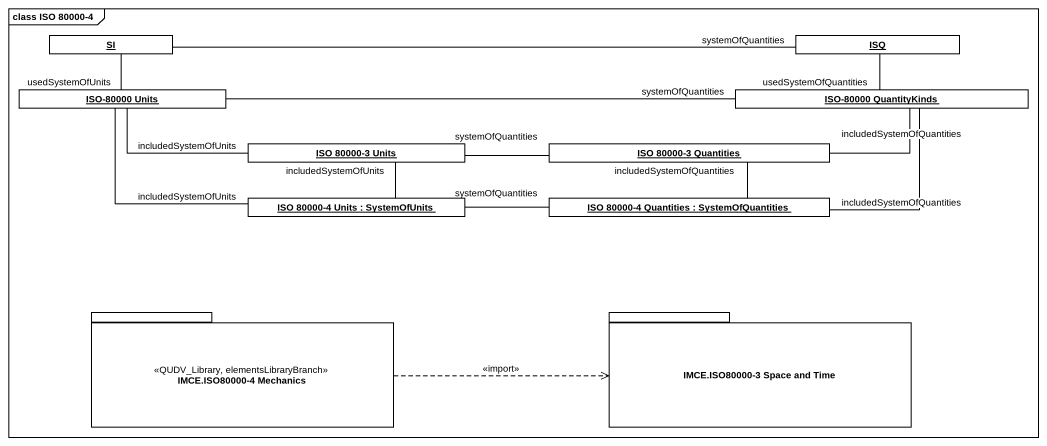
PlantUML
@startuml
mainframe class ISO 80000-4
hide circle
hide empty members
object SI #FFFFFF
object ISQ #FFFFFF
object "ISO-80000 Units" as ISO_80000_Units #FFFFFF
object "ISO-80000 QuantityKinds" as ISO_80000_QuantityKinds #FFFFFF
object "ISO 80000-3 Units" as ISO_80000_3_Units #FFFFFF
object "ISO 80000-3 Quantities" as ISO_80000_3_Quantities #FFFFFF
object "ISO 80000-4 Units : SystemOfUnits" as ISO_80000_4_Units #FFFFFF
object "ISO 80000-4 Quantities : SystemOfQuantities" as ISO_80000_4_Quantities #FFFFFF
package "IMCE.ISO80000-4 Mechanics" as IMCE_ISO80000_4_Mechanics <<QUDV_Library, elementsLibraryBranch>> {
}
package "IMCE.ISO80000-3 Space and Time" as IMCE_ISO80000_3_Space_and {
}
ISQ -left- SI : systemOfQuantities
ISO_80000_Units -up- SI : usedSystemOfUnits
ISO_80000_QuantityKinds -up- ISQ : usedSystemOfQuantities
ISO_80000_QuantityKinds -left- ISO_80000_Units : systemOfQuantities
ISO_80000_3_Units -left- ISO_80000_Units : includedSystemOfUnits
ISO_80000_3_Units -- ISO_80000_4_Units : includedSystemOfUnits
ISO_80000_3_Quantities -right- ISO_80000_QuantityKinds : includedSystemOfQuantities
ISO_80000_3_Quantities -left- ISO_80000_3_Units : systemOfQuantities
ISO_80000_3_Quantities -- ISO_80000_4_Quantities : includedSystemOfQuantities
ISO_80000_4_Units -left- ISO_80000_Units : includedSystemOfUnits
ISO_80000_4_Quantities -right- ISO_80000_QuantityKinds : includedSystemOfQuantities
ISO_80000_4_Quantities -left- ISO_80000_4_Units : systemOfQuantities
IMCE_ISO80000_4_Mechanics .right.> IMCE_ISO80000_3_Space_and : <<import>>
@enduml
